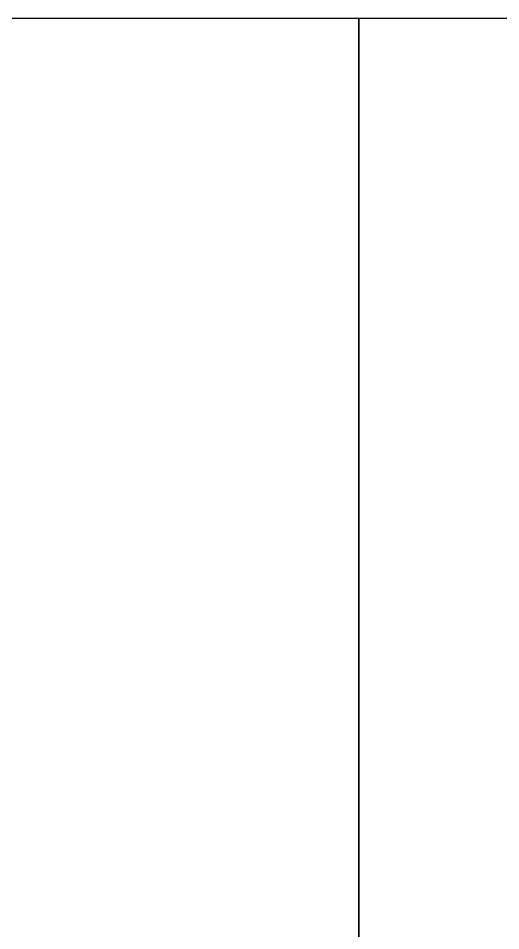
# Model space of a CAD drawing. Extents: x 0 to 36, y 0 to 24.
# Drawn here: x 31.5 to 31.85, y 22.588 to 23.25 of the extents above; entities that cross this region are included whole.
import ezdxf

# ---------------------------------------------------------------- set-up
doc = ezdxf.new("R2010")
doc.units = 0
doc.header["$LTSCALE"] = 4.5
doc.header["$MEASUREMENT"] = 0
doc.layers.add('A-SHBD', color=4, linetype='Continuous')

# ---------------------------------------------------------------- blocks, each defined once
blk = doc.blocks.new('Title block GMA-Side')
at = {"color": 7, "lineweight": 0}
for p, q in [((0.99912, 0), (0, 0)), ((0, 0), (0, -0.32676))]:
    blk.add_line(p, q, dxfattribs=at)
blk.add_lwpolyline([(0.76477, -0.32676), (0.74049, -0.32676, 1), (0.64936, -0.32676), (0.6251, -0.32676, 1), (0.53397, -0.32676), (0, -0.32676), (0, 0), (0.99912, 0), (0.99912, -0.32676), (0.85591, -0.32676, 1)], format="xyb", close=True)

msp = doc.modelspace()

# ---------------------------------------------------------------- linework, layer by layer
at = {"layer": 'A-SHBD', "color": 4}
for p, q in [((0.75, 23.25), (35.31023, 23.25)), ((31.74724, 23.25), (31.74724, 0.75))]:
    msp.add_line(p, q, dxfattribs=at)

# ---------------------------------------------------------------- block references
at = {"xscale": 3.562984933015871, "yscale": 3.562984933015871, "zscale": 3.562984933015871}
msp.add_blockref('Title block GMA-Side', (31.74724, 23.25), dxfattribs=at)

doc.saveas('drawing.dxf')
